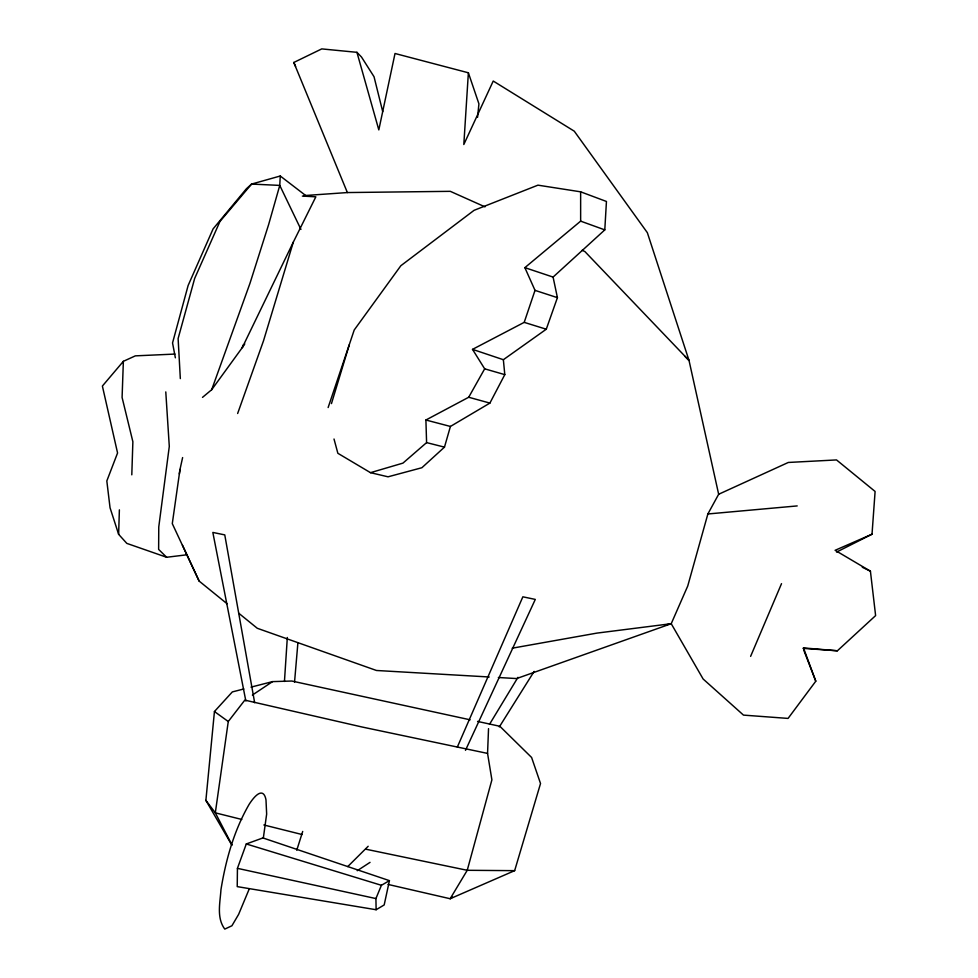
<?xml version="1.0" encoding="UTF-8"?>
<svg xmlns="http://www.w3.org/2000/svg" width="978" height="978" viewBox="0 0 978 978"><rect width="100%" height="100%" fill="white"/><g stroke="black" fill="none" stroke-linecap="round" stroke-linejoin="round"><path stroke-width="1.47" d="M237.434 868.342L237.226 886.618L376.127 909.736L384.183 904.943L389.427 880.64L262.911 837.938L246.285 843.965L237.434 868.342L375.919 898.574L376.127 909.736M187.348 554.734L166.639 557.264L126.822 543.389L118.631 534.33L119.377 509.868M131.798 474.831L132.874 441.738L122.091 397.471L123.362 361.322L135.343 355.858L174.952 354.073M387.997 884.418L450.161 898.733L467.239 870.298L491.897 779.845L487.557 753.402L488.535 728.647M175.368 357.801L172.544 342.936L188.118 285.527L213.094 228.901L246.468 188.693L251.578 184.072L280.258 176.003L279.769 185.404L268.62 224.598L249.977 283.314L211.7 389.696L202.507 397.374M580.639 191.822L580.639 221.138L524.868 267.654L535.015 290.368L524.208 322.361L472.521 349.366L503.364 359.708L546.274 329.219L557.423 297.654L553.083 277.08L604.795 229.879L606.446 201.468L580.639 191.822L537.949 185.16L474.085 210.319L400.846 265.723L354.219 329.989L328.131 407.545M484.978 206.847L450.296 191.333L347.373 192.556L293.803 62.47L321.75 48.9L356.933 52.323L378.816 129.891L395.014 53.497L468.376 72.788L463.816 144.512L493.23 81.04L574.269 131.186L647.35 232.678L689.025 360.479L718.659 494.257L707.864 513.976L687.742 586.005L671.226 623.707L516.629 678.561L498.352 677.51M284.451 681.458L287.324 637.497M836.532 552.081L872.021 534.208L875.102 491.457L836.52 459.929L788.305 462.46L718.659 494.257M294.549 682.057L297.899 642.79M231.798 845.029L205.881 800.383L214.439 711.532L232.336 691.911L243.828 688.977M477.545 117.36L478.927 103.851L468.376 72.788M182.617 457.57L179.989 469.452L172.287 523.646L199.133 581.079L227.043 603.732M487.557 753.402L361.97 726.984L244.818 700.126L228.265 721.519L215.319 812.84L231.994 844.955M179.341 473.927L179.989 469.452M263.339 838.036L266.652 814.063L265.992 799.98A73.46 15.281 -72.7 0 0 249.158 804.307C234.023 830.469 225.759 860.029 220.955 889.711C220.148 902.657 216.346 917.804 224.781 929.1L231.92 925.763L238.62 914.381L249.158 889.124M334.011 439.012L337.862 453.291L370.491 472.667L388.034 476.812L421.885 467.728L444.477 447.129L450.418 426.445L489.892 403.095L504.795 374.635L503.364 359.708M452.484 897.132L450.161 898.733L514.66 870.652L540.528 783.525L531.604 757.473L499.856 726.275L477.57 721.422M302.349 196.089L315.845 196.81L293.29 242.177L263.51 340.796L237.642 413.498M331.456 403.608L349.28 344.818M296.762 850.237L302.703 831.434M243.302 344.843L242.238 347.679L211.7 389.696M375.919 898.574L381.408 885.298L389.427 880.64M750.615 656.36L781.52 583.658M457.325 747.082L522.863 596.812L535.296 599.416L465.479 750.334M293.29 242.177L242.238 347.679L244.769 343.926M370.491 472.667L402.948 463.12L426.591 442.606L425.907 420.014L468.706 397.251L484.672 368.828L472.521 349.366M489.513 724.343L517.961 677.338M499.306 726.947L534.135 671.397M872.021 534.208L835.114 550.308L870.42 571.176L875.616 615.602L837.388 650.786L803.476 647.913L815.786 681.201L788.072 718.414L743.488 715.114L703.121 679.001L671.226 623.707L596.898 633.108L512.215 648.194M123.362 361.322L102.384 386.053L117.568 452.985L106.822 480.956L110.049 507.778L118.631 534.33M347.752 866.581L368.168 846.276M252.373 695.077L272.544 681.617L291.774 681.03L470.137 719.808M357.263 870.701L370.039 862.364M251.004 687.131L272.544 681.617M665.382 624.979L671.226 623.707M707.864 513.976L797.204 505.919M303.852 195.612L347.373 192.556M514.66 870.652L467.239 870.298L365.76 849.185M489.208 676.984L376.469 670.48L257.287 628.279L238.681 613.182M803.06 648.365L837.388 650.786M241.786 819.454L215.319 812.84L205.881 800.383M263.852 824.967L302.08 834.527M426.591 442.606L444.477 447.129M425.907 420.014L450.418 426.445M468.706 397.251L489.892 403.095M484.672 368.828L504.795 374.635M246.285 843.965L381.408 885.298M524.208 322.361L546.274 329.219M535.015 290.368L557.423 297.654M524.868 267.654L553.083 277.08M580.639 221.138L604.795 229.879M582.106 250.307L584.881 251.542L689.025 360.479L684.747 356.151M862.29 567.24L870.42 571.176M214.439 711.532L228.265 721.519M280.258 176.003L306.016 195.771M166.639 557.264L158.632 549.404L158.766 526.922L169.292 446.433L165.783 391.909M356.933 52.323L361.505 57.042L374.024 76.712L382.716 111.639M300.943 229.414L279.769 185.404L251.578 184.072L219.952 221.456L194.671 278.424L178.118 338.522L180.331 378.596M182.458 545.198L199.133 581.079M293.803 62.47L295.613 66.443M803.598 649.734L815.786 681.201M245.845 700.994L212.837 532.435L224.769 534.893L254.659 702.73"/></g></svg>
